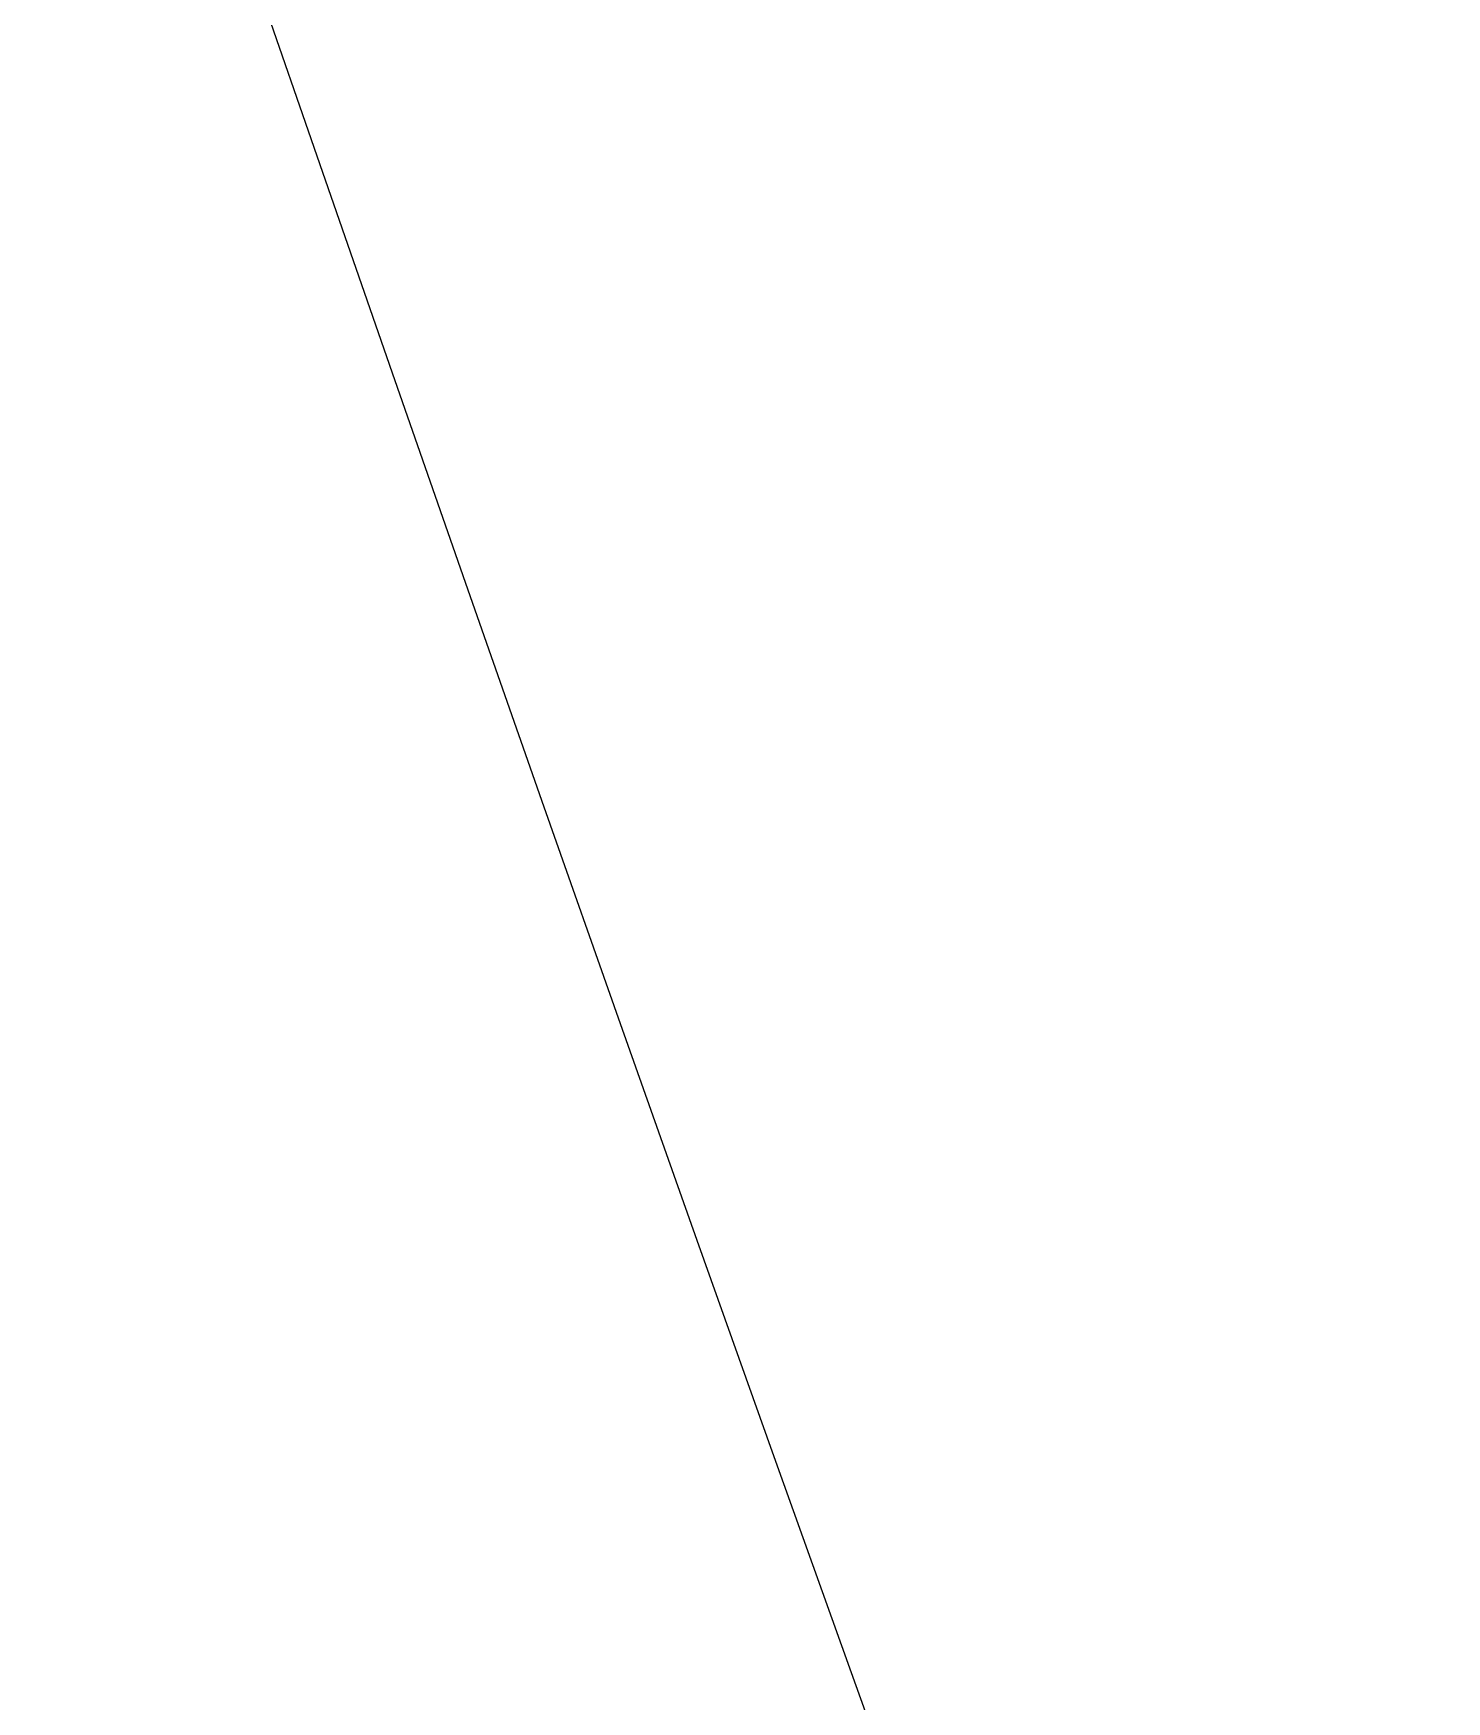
# Model space of a CAD drawing. Header units: millimetres. Extents: x 0 to 16408, y 0 to 11536.
# Drawn here: x 11487.68482 to 11487.7096, y 4793.64282 to 4793.67208 of the extents above; entities that cross this region are included whole.
import ezdxf

# ---------------------------------------------------------------- set-up
doc = ezdxf.new("R2010")
doc.units = ezdxf.units.MM
doc.header["$MEASUREMENT"] = 0
doc.linetypes.add('HIDDEN', pattern=[9.525, 6.35, -3.175])
doc.layers.get('0').update_dxf_attribs({"lineweight": 25})
doc.layers.add('DIM', color=3, linetype='Continuous', lineweight=9)
doc.layers.add('H', color=2, linetype='HIDDEN', lineweight=15)

msp = doc.modelspace()

# ---------------------------------------------------------------- hatches: boundary and pattern name
at = {"layer": 'DIM'}
h = msp.add_hatch(dxfattribs=at)
h.set_pattern_fill('ANSI31', color=256, scale=350, style=0)
h.set_pattern_definition([(45, (-19163.366, -2190.005), (-30.93592, 30.93592), [])])
h.paths.add_polyline_path([(11169.330699, 5386.06643), (11169.330699, 3313.06643), (10738.546316, 3313.06643), (10738.546316, 5100.001242), (10069.330699, 5100.001242), (10069.330699, 6563.06643), (14009.330699, 6563.06643), (14009.330699, 5100.001242), (13340.115081, 5100.001242), (13340.115081, 3313.06643), (12909.330699, 3313.06643), (12909.330699, 5386.06643)])
edge = h.paths.add_edge_path(flags=16)
edge.add_line((12909.330699, 3336.06643), (12909.330699, 3313.06643))
edge.add_line((11169.330699, 3336.06643), (11169.330699, 3313.06643))
at = {"layer": 'H', "ltscale": 5}
h = msp.add_hatch(dxfattribs=at)
h.set_pattern_fill('ANSI31', color=256, scale=500, style=0)
h.set_pattern_definition([(45, (5319.3, 20778.49), (-44.19417, 44.19417), [])])
edge = h.paths.add_edge_path(flags=16)
edge.add_line((14059.330699, 6563.06643), (14009.330699, 6563.06643))
edge.add_line((14059.330699, 6563.06643), (14009.330699, 6563.06643))
edge = h.paths.add_edge_path()
edge.add_line((14059.330699, 6563.06643), (14009.330699, 6563.06643))
edge.add_line((14059.330699, 6563.06643), (14009.330699, 6563.06643))
edge.add_line((10069.330699, 3313.06643), (10069.330699, 6563.06643))
edge.add_line((10019.330699, 3263.06643), (10019.330699, 6563.06643))
edge.add_line((10069.330699, 3313.06643), (14009.330699, 3313.06643))
edge.add_line((10019.330699, 3263.06643), (14059.330699, 3263.06643))
edge.add_line((14059.330699, 6563.06643), (14009.330699, 6563.06643))
edge.add_line((14009.330699, 5313.06643), (14009.330699, 5323.06643))
edge.add_line((14009.330699, 3313.06643), (14009.330699, 6563.06643))
edge.add_line((14059.330699, 3263.06643), (14059.330699, 6563.06643))

# ---------------------------------------------------------------- linework, layer by layer
msp.add_open_spline([(11487.696456, 4793.650908), (11487.581665, 4793.974977), (11487.523879, 4794.323643), (11487.523879, 4794.698079), (11487.523879, 4795.081886), (11487.581665, 4795.437971), (11487.696456, 4795.766725)], degree=3, knots=[21, 21, 21, 21, 22, 22, 22, 23, 23, 23, 23])
msp.add_open_spline([(11488.193101, 4792.805206), (11487.977185, 4793.045329), (11487.811637, 4793.32723), (11487.696456, 4793.650908)], degree=3)

doc.saveas('drawing.dxf')
